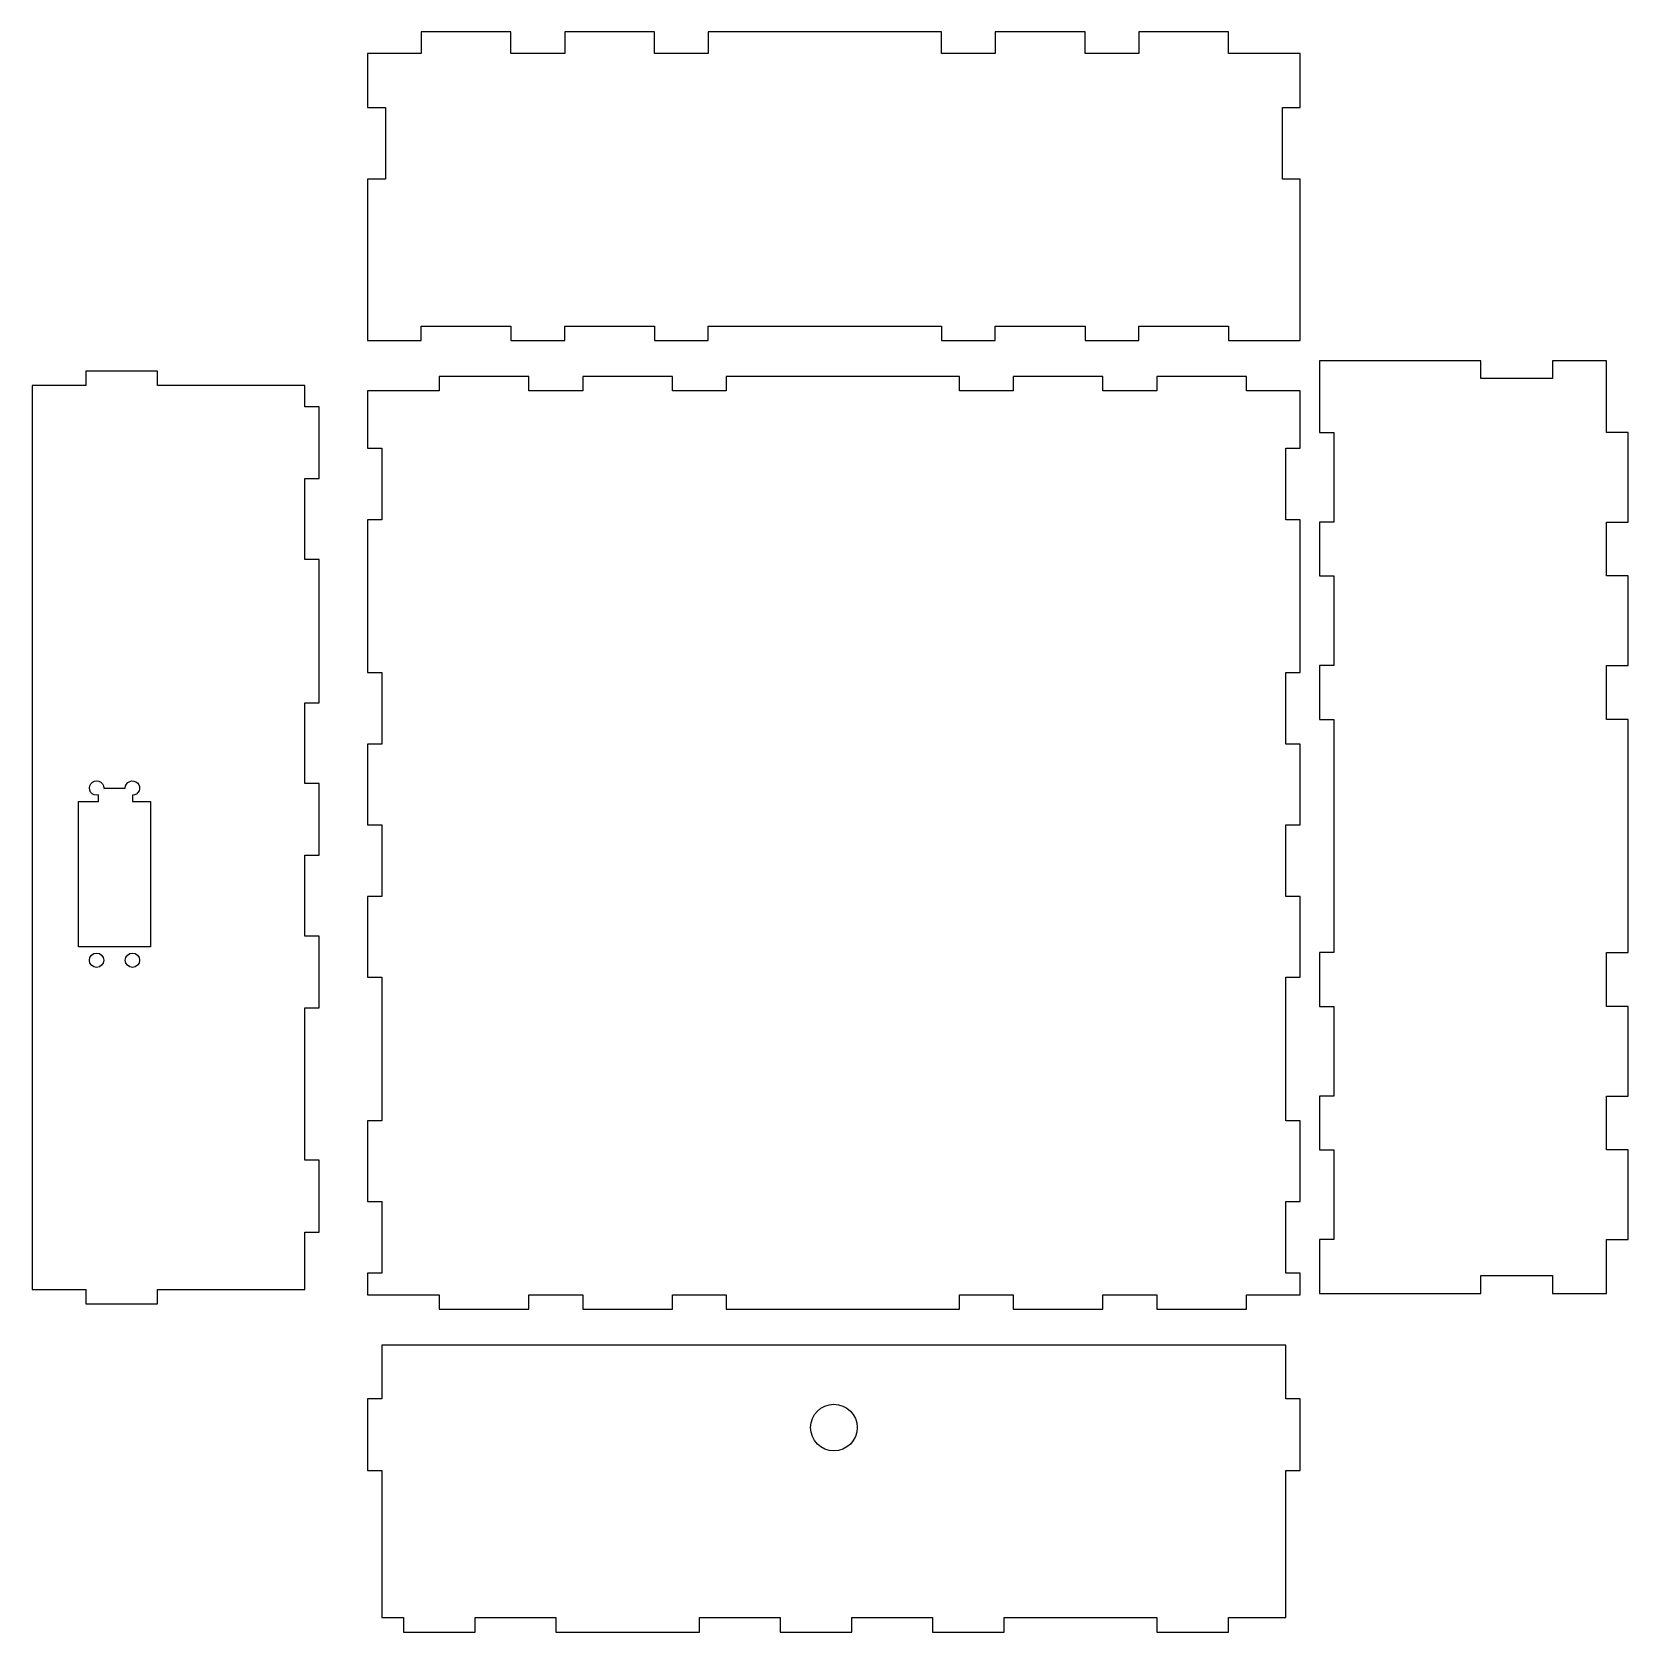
# Model space of a CAD drawing. Header units: millimetres. Extents: x -204 to 241, y -220 to 226.
import ezdxf

# ---------------------------------------------------------------- set-up
doc = ezdxf.new("R2010")
doc.units = ezdxf.units.MM
doc.layers.get('0').update_dxf_attribs({"linetype": 'CONTINUOUS'})

msp = doc.modelspace()

# ---------------------------------------------------------------- linework, layer by layer
for points in [[(-105, 185), (-110, 185), (-110, 140), (-95, 140), (-95, 144), (-70, 144), (-70, 140), (-55, 140), (-55, 144), (-30, 144), (-30, 140), (-15, 140), (-15, 144), (50, 144), (50, 140), (65, 140), (65, 144), (90, 144), (90, 140), (105, 140), (105, 144), (130, 144), (130, 140), (150, 140), (150, 185), (145, 185), (145, 205), (150, 205), (150, 220), (130, 220), (130, 226), (105, 226), (105, 220), (90, 220), (90, 226), (65, 226), (65, 220), (50, 220), (50, 226), (-15, 226), (-15, 220), (-30, 220), (-30, 226), (-55, 226), (-55, 220), (-70, 220), (-70, 226), (-95, 226), (-95, 220), (-110, 220), (-110, 205), (-105, 205)], [(159.34, 34.37), (159.34, -30.63), (155.34, -30.63), (155.34, -45.63), (159.34, -45.63), (159.34, -70.63), (155.34, -70.63), (155.34, -85.63), (159.34, -85.63), (159.34, -110.63), (155.34, -110.63), (155.34, -125.63), (200.34, -125.63), (200.34, -120.63), (220.34, -120.63), (220.34, -125.63), (235.34, -125.63), (235.34, -110.63), (241.34, -110.63), (241.34, -85.63), (235.34, -85.63), (235.34, -70.63), (241.34, -70.63), (241.34, -45.63), (235.34, -45.63), (235.34, -30.63), (241.34, -30.63), (241.34, 34.37), (235.34, 34.37), (235.34, 49.37), (241.34, 49.37), (241.34, 74.37), (235.34, 74.37), (235.34, 89.37), (241.34, 89.37), (241.34, 114.37), (235.34, 114.37), (235.34, 134.37), (220.34, 134.37), (220.34, 129.37), (200.34, 129.37), (200.34, 134.37), (155.34, 134.37), (155.34, 114.37), (159.34, 114.37), (159.34, 89.37), (155.34, 89.37), (155.34, 74.37), (159.34, 74.37), (159.34, 49.37), (155.34, 49.37), (155.34, 34.37)], [(-127.5, -3.5), (-123.5, -3.5), (-123.5, 16.5), (-127.5, 16.5), (-127.5, 39), (-123.5, 39), (-123.5, 79), (-127.5, 79), (-127.5, 101.5), (-123.5, 101.5), (-123.5, 121.5), (-127.5, 121.5), (-127.5, 127.5), (-168.5, 127.5), (-168.5, 131.5), (-188.5, 131.5), (-188.5, 127.5), (-203.5, 127.5), (-203.5, -124.5), (-188.5, -124.5), (-188.5, -128.5), (-168.5, -128.5), (-168.5, -124.5), (-127.5, -124.5), (-127.5, -108.5), (-123.5, -108.5), (-123.5, -88.5), (-127.5, -88.5), (-127.5, -46), (-123.5, -46), (-123.5, -26), (-127.5, -26)], [(150, 90), (146, 90), (146, 110), (150, 110), (150, 126), (135, 126), (135, 130), (110, 130), (110, 126), (95, 126), (95, 130), (70, 130), (70, 126), (55, 126), (55, 130), (-10, 130), (-10, 126), (-25, 126), (-25, 130), (-50, 130), (-50, 126), (-65, 126), (-65, 130), (-90, 130), (-90, 126), (-110, 126), (-110, 110), (-106, 110), (-106, 90), (-110, 90), (-110, 47.5), (-106, 47.5), (-106, 27.5), (-110, 27.5), (-110, 5), (-106, 5), (-106, -15), (-110, -15), (-110, -37.5), (-106, -37.5), (-106, -77.5), (-110, -77.5), (-110, -100), (-106, -100), (-106, -120), (-110, -120), (-110, -126), (-90, -126), (-90, -130), (-65, -130), (-65, -126), (-50, -126), (-50, -130), (-25, -130), (-25, -126), (-10, -126), (-10, -130), (55, -130), (55, -126), (70, -126), (70, -130), (95, -130), (95, -126), (110, -126), (110, -130), (135, -130), (135, -126), (150, -126), (150, -120), (146, -120), (146, -100), (150, -100), (150, -77.5), (146, -77.5), (146, -37.5), (150, -37.5), (150, -15), (146, -15), (146, 5), (150, 5), (150, 27.5), (146, 27.5), (146, 47.5), (150, 47.5)], [(130, -216), (146, -216), (146, -175), (150, -175), (150, -155), (146, -155), (146, -140), (-106, -140), (-106, -155), (-110, -155), (-110, -175), (-106, -175), (-106, -216), (-100, -216), (-100, -220), (-80, -220), (-80, -216), (-57.5, -216), (-57.5, -220), (-17.5, -220), (-17.5, -216), (5, -216), (5, -220), (25, -220), (25, -216), (47.5, -216), (47.5, -220), (67.5, -220), (67.5, -216), (110, -216), (110, -220), (130, -220)]]:
    msp.add_lwpolyline(points, close=True)
msp.add_lwpolyline([(-170.5, 11.5), (-170.5, -29), (-190.5, -29), (-190.5, 11.5), (-184.96, 11.5), (-184.96, 13.32, -2.970172), (-183.5, 15.25), (-177.5, 15.25, -2.414214), (-175.5, 13.25), (-175.5, 11.5)], format="xyb", close=True)
for centre, radius in [((-185.5, -32.75), 2), ((-175.5, -32.75), 2), ((20, -163), 6.5)]:
    msp.add_circle(centre, radius)

doc.saveas('drawing.dxf')
